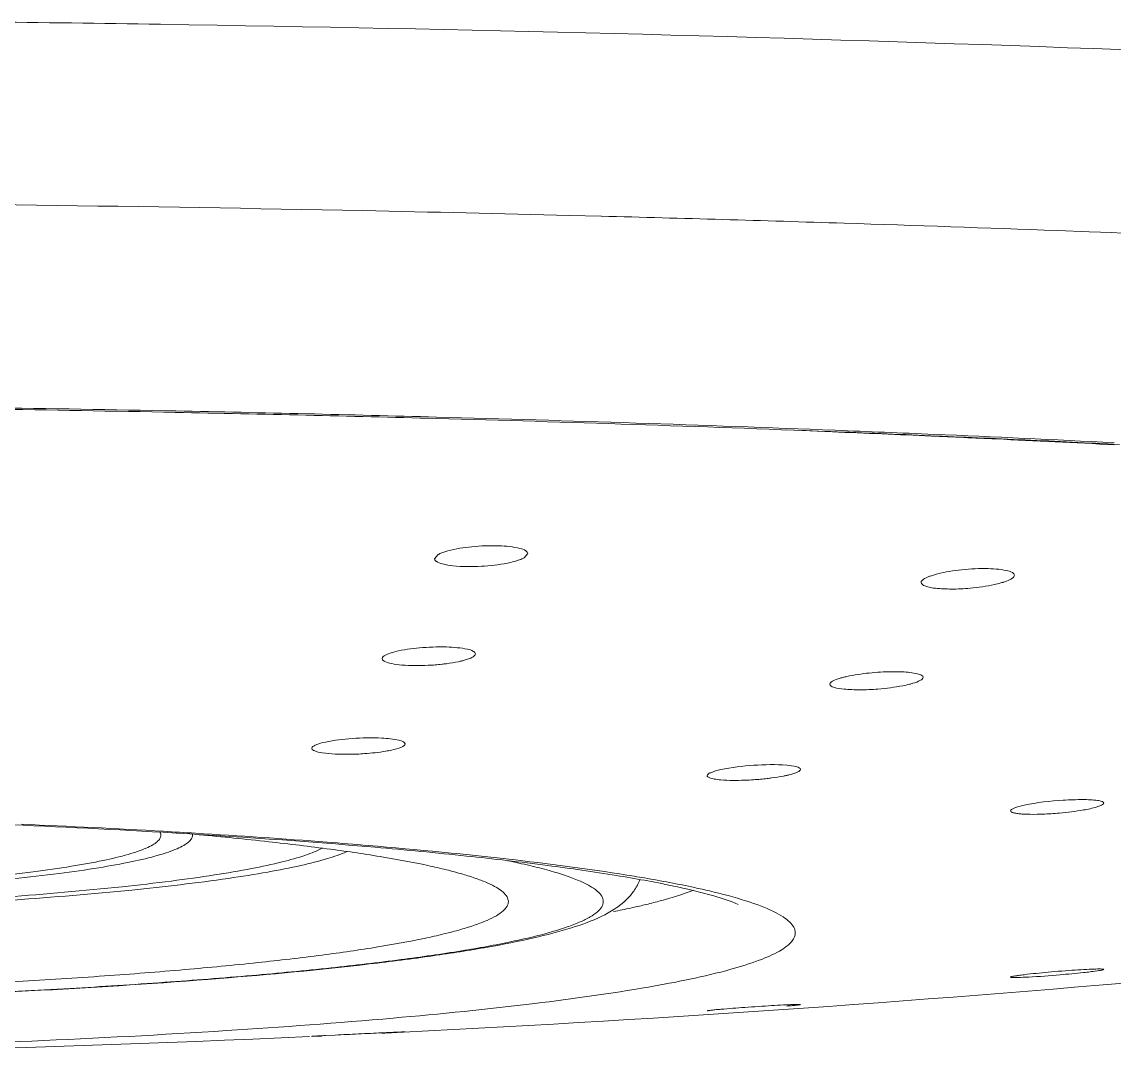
# Model space of a CAD drawing. Header units: millimetres. Extents: x 21205 to 22591, y -3891 to -2911.
# Drawn here: x 21527.4 to 21535.6, y -3184.62 to -3176.85 of the extents above; entities that cross this region are included whole.
import ezdxf

# ---------------------------------------------------------------- set-up
doc = ezdxf.new("R2010")
doc.units = ezdxf.units.MM
doc.header["$LTSCALE"] = 0.1
doc.layers.get('0').update_dxf_attribs({"lineweight": 13})

msp = doc.modelspace()

# ---------------------------------------------------------------- linework, layer by layer
at = {"color": 7, "linetype": 'Continuous'}
for p, q in [((21531.5158, -3178.3023), (21531.7548, -3178.3084)), ((21535.1792, -3178.4166), (21535.4182, -3178.4257)), ((21533.1465, -3179.9141), (21533.4898, -3179.9279)), ((21530.5026, -3180.8806), (21530.5292, -3180.8499)), ((21531.2026, -3180.8426), (21531.1759, -3180.8733)), ((21528.4482, -3182.9575), (21528.4481, -3182.9567)), ((21528.6853, -3182.9575), (21528.6853, -3182.9583)), ((21531.0569, -3183.4556), (21531.0569, -3183.4545)), ((21535.4794, -3183.9757), (21535.4442, -3183.9806)), ((21529.6538, -3184.4652), (21529.5965, -3184.4675)), ((21529.6831, -3184.4618), (21529.7562, -3184.4581)), ((21530.1322, -3184.4427), (21530.1062, -3184.444)), ((21530.1794, -3184.4403), (21530.1322, -3184.4427))]:
    msp.add_line(p, q, dxfattribs=at)
for centre, radius, start, end in [((21522.8821, -3533.1362), 356.3124, 89.105494, 89.31988), ((21523.2476, -3506.2044), 328.0063, 88.55557, 88.826564), ((21523.7037, -3488.2586), 310.0547, 88.175153, 88.512045), ((21524.2724, -3470.1373), 291.9245, 87.858833, 88.173449), ((21525.0742, -3448.6663), 270.4386, 87.525936, 87.807965), ((21522.9787, -3460.6072), 280.8915, 88.861211, 89.152063), ((21522.9426, -3461.8112), 282.0856, 88.859661, 89.145532), ((21523.1996, -3448.8629), 269.1347, 88.442117, 88.85949), ((21523.2503, -3447.588), 267.8694, 88.445185, 88.863969), ((21523.8207, -3426.0814), 246.3447, 87.753321, 88.442471), ((21524.0173, -3420.9713), 241.2418, 87.745043, 88.455737), ((21524.7857, -3400.3158), 220.5612, 87.546531, 87.741431), ((21524.8513, -3391.2821), 211.5307, 87.457969, 87.659511), ((21524.7614, -3401.7187), 221.9748, 87.549712, 87.741453), ((21525.4743, -3385.3696), 205.6102, 87.175938, 87.553406), ((21525.3456, -3387.3167), 207.55, 87.155514, 87.547331), ((21525.2619, -3381.9694), 202.209, 87.319829, 87.457148), ((21525.6834, -3372.9913), 193.221, 87.056559, 87.320185), ((21534.5863, -3180.4741), 0.6121, 285.92036, 287.40694), ((21530.5687, -3181.0825), 0.5826, 283.82589, 286.43522), ((21533.7295, -3182.3898), 0.638, 104.20631, 106.60354), ((21533.9124, -3181.2058), 0.6372, 284.22105, 286.6041), ((21529.8342, -3180.3173), 2.0325, 270.79589, 274.02132), ((21532.9902, -3181.8022), 0.7229, 282.48539, 284.53477), ((21534.969, -3180.2978), 2.5031, 272.25348, 275.15852), ((21523.8921, -3263.2891), 80.4838, 86.741837, 87.664805), ((21524.0957, -3260.0859), 77.2817, 86.756419, 87.546053), ((21524.5587, -3251.7892), 68.9721, 86.550765, 86.750503), ((21528.6401, -3182.9575), 0.0452, 0.01876, 7.23045), ((21530.0226, -3195.2621), 12.1588, 80.26509, 80.62912), ((21530.7969, -3178.1189), 5.5126, 282.35, 283.44514), ((21530.4685, -3176.612), 7.0549, 281.26513, 282.3376), ((21522.7667, -3034.6241), 150, 272.866933, 275.164869), ((21535.0868, -3181.2216), 2.782, 276.95043, 277.38172), ((21522.7667, -3034.6241), 150, 267.403715, 272.596838)]:
    msp.add_arc(centre, radius, start, end, dxfattribs=at)
for points, knots in [([(21528.4446, -3176.8672), (21530.7152, -3176.9026), (21535.0548, -3177.0118), (21539.3912, -3177.2162), (21541.457, -3177.3446)], [0, 0, 0, 0, 0.523159, 1, 1, 1, 1]), ([(21523.415, -3178.1947), (21523.9653, -3178.1957), (21526.1487, -3178.2046), (21528.3321, -3178.2334), (21529.9648, -3178.2669)], [0, 0, 0, 0, 0.252056, 1, 1, 1, 1]), ([(21530.5292, -3180.8499), (21530.5339, -3180.8472), (21530.5576, -3180.8352), (21530.583, -3180.8271), (21530.6033, -3180.8215)], [0, 0, 0, 0, 0.203677, 1, 1, 1, 1]), ([(21530.6033, -3180.8215), (21530.6616, -3180.8055), (21530.7893, -3180.7865), (21530.97, -3180.779), (21531.1087, -3180.7927), (21531.1817, -3180.8137), (21531.2026, -3180.8339), (21531.2026, -3180.8426)], [0, 0, 0, 0, 0.293468, 0.622862, 0.880843, 0.957755, 1, 1, 1, 1]), ([(21530.5152, -3180.9002), (21530.5132, -3180.8988), (21530.5072, -3180.8938), (21530.5026, -3180.8861), (21530.5026, -3180.8806)], [0, 0, 0, 0, 0.304361, 1, 1, 1, 1]), ([(21530.8541, -3180.9378), (21530.7831, -3180.9417), (21530.6845, -3180.9419), (21530.5718, -3180.924), (21530.529, -3180.9104), (21530.5152, -3180.9002)], [0, 0, 0, 0, 0.61967, 0.850386, 1, 1, 1, 1]), ([(21531.102, -3180.9016), (21531.0846, -3180.9064), (21531.0031, -3180.9251), (21530.9195, -3180.9342), (21530.8541, -3180.9378)], [0, 0, 0, 0, 0.215929, 1, 1, 1, 1]), ([(21531.1759, -3180.8733), (21531.1729, -3180.875), (21531.1586, -3180.8826), (21531.1434, -3180.8885), (21531.1313, -3180.8926)], [0, 0, 0, 0, 0.215737, 1, 1, 1, 1]), ([(21534.1556, -3181.0593), (21534.1556, -3181.0504), (21534.1769, -3181.0297), (21534.1993, -3181.0207), (21534.2146, -3181.0148)], [0, 0, 0, 0, 0.351716, 1, 1, 1, 1]), ([(21534.2146, -3181.0148), (21534.2178, -3181.0136), (21534.2318, -3181.0084), (21534.2461, -3181.004), (21534.2571, -3181.0008)], [0, 0, 0, 0, 0.230455, 1, 1, 1, 1]), ([(21534.2571, -3181.0008), (21534.3153, -3180.9842), (21534.4426, -3180.963), (21534.6227, -3180.9507), (21534.7614, -3180.9601), (21534.834, -3180.9772), (21534.8556, -3180.996), (21534.8556, -3181.0042)], [0, 0, 0, 0, 0.295195, 0.625627, 0.883783, 0.959757, 1, 1, 1, 1]), ([(21534.8556, -3181.0042), (21534.8556, -3181.0131), (21534.8343, -3181.0339), (21534.8119, -3181.0428), (21534.7966, -3181.0487)], [0, 0, 0, 0, 0.351741, 1, 1, 1, 1]), ([(21534.5241, -3181.102), (21534.4778, -3181.1061), (21534.392, -3181.1111), (21534.2746, -3181.1047), (21534.2016, -3181.096), (21534.1556, -3181.0721), (21534.1556, -3181.0593)], [0, 0, 0, 0, 0.366833, 0.682493, 0.899103, 1, 1, 1, 1]), ([(21534.7542, -3181.0627), (21534.738, -3181.0673), (21534.6623, -3181.0859), (21534.5849, -3181.0965), (21534.5241, -3181.102)], [0, 0, 0, 0, 0.21693, 1, 1, 1, 1]), ([(21530.1438, -3181.6), (21530.1483, -3181.598), (21530.17, -3181.5891), (21530.1926, -3181.5827), (21530.2105, -3181.5783)], [0, 0, 0, 0, 0.210751, 1, 1, 1, 1]), ([(21530.2105, -3181.5783), (21530.2691, -3181.5638), (21530.3967, -3181.5467), (21530.5766, -3181.5393), (21530.7155, -3181.5515), (21530.7871, -3181.5691), (21530.8091, -3181.5872), (21530.8091, -3181.5953)], [0, 0, 0, 0, 0.294858, 0.625732, 0.88441, 0.96059, 1, 1, 1, 1]), ([(21530.8091, -3181.5953), (21530.8091, -3181.5979), (21530.8034, -3181.6138), (21530.7866, -3181.621), (21530.7745, -3181.6265)], [0, 0, 0, 0, 0.167334, 1, 1, 1, 1]), ([(21530.1091, -3181.6313), (21530.1091, -3181.6286), (21530.1149, -3181.6128), (21530.1316, -3181.6056), (21530.1438, -3181.6)], [0, 0, 0, 0, 0.167305, 1, 1, 1, 1]), ([(21530.1303, -3181.6534), (21530.1271, -3181.6519), (21530.1182, -3181.6472), (21530.1091, -3181.6382), (21530.1091, -3181.6313)], [0, 0, 0, 0, 0.33732, 1, 1, 1, 1]), ([(21530.4554, -3181.6813), (21530.3893, -3181.6846), (21530.297, -3181.6849), (21530.1886, -3181.6716), (21530.1462, -3181.6611), (21530.1303, -3181.6534)], [0, 0, 0, 0, 0.605305, 0.838898, 1, 1, 1, 1]), ([(21530.5917, -3181.6693), (21530.5807, -3181.6707), (21530.5354, -3181.6761), (21530.4899, -3181.6796), (21530.4554, -3181.6813)], [0, 0, 0, 0, 0.242282, 1, 1, 1, 1]), ([(21530.7079, -3181.6482), (21530.6993, -3181.6504), (21530.6609, -3181.6591), (21530.6219, -3181.6653), (21530.5917, -3181.6693)], [0, 0, 0, 0, 0.224459, 1, 1, 1, 1]), ([(21530.7745, -3181.6265), (21530.7715, -3181.6278), (21530.7582, -3181.6335), (21530.7444, -3181.6381), (21530.7335, -3181.6413)], [0, 0, 0, 0, 0.221283, 1, 1, 1, 1]), ([(21533.5729, -3181.7713), (21533.581, -3181.7692), (21533.6173, -3181.7606), (21533.654, -3181.7541), (21533.6825, -3181.7498)], [0, 0, 0, 0, 0.225612, 1, 1, 1, 1]), ([(21533.6825, -3181.7498), (21533.7384, -3181.7413), (21533.8487, -3181.7305), (21533.9976, -3181.7271), (21534.103, -3181.7373), (21534.1558, -3181.7516), (21534.1708, -3181.7655), (21534.1708, -3181.7715)], [0, 0, 0, 0, 0.339359, 0.663368, 0.896897, 0.9639, 1, 1, 1, 1]), ([(21533.4708, -3181.8232), (21533.4708, -3181.8133), (21533.5016, -3181.7924), (21533.5277, -3181.7842), (21533.5472, -3181.7783)], [0, 0, 0, 0, 0.327529, 1, 1, 1, 1]), ([(21533.8317, -3181.8595), (21533.7861, -3181.8631), (21533.7022, -3181.8675), (21533.5865, -3181.8623), (21533.5176, -3181.8548), (21533.4708, -3181.8351), (21533.4708, -3181.8232)], [0, 0, 0, 0, 0.370646, 0.687791, 0.90395, 1, 1, 1, 1]), ([(21534.0689, -3181.8234), (21534.0521, -3181.8277), (21533.9739, -3181.8448), (21533.8942, -3181.8545), (21533.8317, -3181.8595)], [0, 0, 0, 0, 0.216388, 1, 1, 1, 1]), ([(21534.1708, -3181.7715), (21534.1708, -3181.7814), (21534.14, -3181.8024), (21534.1139, -3181.8106), (21534.0944, -3181.8164)], [0, 0, 0, 0, 0.327543, 1, 1, 1, 1]), ([(21529.6831, -3182.2579), (21529.7494, -3182.2434), (21529.8907, -3182.2278), (21530.0325, -3182.2244), (21530.1062, -3182.2281)], [0, 0, 0, 0, 0.478867, 1, 1, 1, 1]), ([(21530.1062, -3182.2281), (21530.1492, -3182.2303), (21530.2061, -3182.2362), (21530.2636, -3182.2508), (21530.2812, -3182.2649), (21530.2812, -3182.2713)], [0, 0, 0, 0, 0.697147, 0.897499, 1, 1, 1, 1]), ([(21529.5812, -3182.3047), (21529.5812, -3182.2928), (21529.6257, -3182.2714), (21529.6574, -3182.2635), (21529.6831, -3182.2579)], [0, 0, 0, 0, 0.31179, 1, 1, 1, 1]), ([(21529.5984, -3182.3223), (21529.5958, -3182.3211), (21529.5887, -3182.3174), (21529.5812, -3182.3103), (21529.5812, -3182.3047)], [0, 0, 0, 0, 0.340211, 1, 1, 1, 1]), ([(21529.7562, -3182.3479), (21529.7238, -3182.3462), (21529.6708, -3182.3414), (21529.6174, -3182.3313), (21529.5984, -3182.3223)], [0, 0, 0, 0, 0.607513, 1, 1, 1, 1]), ([(21530.1795, -3182.3181), (21530.165, -3182.3212), (21530.0979, -3182.3339), (21530.0299, -3182.3411), (21529.9767, -3182.3448)], [0, 0, 0, 0, 0.21734, 1, 1, 1, 1]), ([(21530.2812, -3182.2713), (21530.2812, -3182.2832), (21530.2368, -3182.3046), (21530.2051, -3182.3124), (21530.1795, -3182.3181)], [0, 0, 0, 0, 0.311848, 1, 1, 1, 1]), ([(21529.8624, -3182.3496), (21529.8532, -3182.3497), (21529.8177, -3182.35), (21529.7823, -3182.3492), (21529.7562, -3182.3479)], [0, 0, 0, 0, 0.260937, 1, 1, 1, 1]), ([(21532.549, -3182.5101), (21532.549, -3182.5058), (21532.5581, -3182.4955), (21532.592, -3182.4795), (21532.6257, -3182.4706), (21532.6515, -3182.4649)], [0, 0, 0, 0, 0.112295, 0.312282, 1, 1, 1, 1]), ([(21533.1465, -3182.4315), (21533.0642, -3182.4243), (21532.8979, -3182.4291), (21532.7326, -3182.4469), (21532.6515, -3182.4649)], [0, 0, 0, 0, 0.498663, 1, 1, 1, 1]), ([(21533.1465, -3182.4315), (21533.172, -3182.4337), (21533.2017, -3182.4366), (21533.249, -3182.4519), (21533.249, -3182.4628)], [0, 0, 0, 0, 0.701998, 1, 1, 1, 1]), ([(21533.249, -3182.4628), (21533.249, -3182.472), (21533.216, -3182.4898), (21533.1913, -3182.4969), (21533.1717, -3182.502)], [0, 0, 0, 0, 0.3134, 1, 1, 1, 1]), ([(21532.5755, -3182.529), (21532.5716, -3182.5278), (21532.5619, -3182.5245), (21532.549, -3182.5171), (21532.549, -3182.5101)], [0, 0, 0, 0, 0.369355, 1, 1, 1, 1]), ([(21532.6515, -3182.5414), (21532.6438, -3182.5408), (21532.6183, -3182.5381), (21532.5927, -3182.5343), (21532.5755, -3182.529)], [0, 0, 0, 0, 0.300215, 1, 1, 1, 1]), ([(21532.8981, -3182.5407), (21532.8755, -3182.5422), (21532.7934, -3182.5464), (21532.7108, -3182.5466), (21532.6515, -3182.5414)], [0, 0, 0, 0, 0.275779, 1, 1, 1, 1]), ([(21533.0326, -3182.5275), (21533.0218, -3182.5289), (21532.9771, -3182.5344), (21532.9322, -3182.5384), (21532.8981, -3182.5407)], [0, 0, 0, 0, 0.242186, 1, 1, 1, 1]), ([(21533.1465, -3182.508), (21533.1381, -3182.5099), (21533.1003, -3182.5177), (21533.0622, -3182.5236), (21533.0326, -3182.5275)], [0, 0, 0, 0, 0.224713, 1, 1, 1, 1]), ([(21534.8263, -3182.774), (21534.8263, -3182.7701), (21534.836, -3182.7608), (21534.8696, -3182.7463), (21534.9035, -3182.7376), (21534.9293, -3182.732)], [0, 0, 0, 0, 0.10473, 0.303736, 1, 1, 1, 1]), ([(21534.9293, -3182.732), (21535.0254, -3182.7112), (21535.1733, -3182.6951), (21535.3572, -3182.6882), (21535.4435, -3182.6909), (21535.4794, -3182.6964)], [0, 0, 0, 0, 0.533567, 0.80275, 1, 1, 1, 1]), ([(21535.49, -3182.7401), (21535.4854, -3182.7417), (21535.4635, -3182.7488), (21535.4412, -3182.7542), (21535.4234, -3182.7581)], [0, 0, 0, 0, 0.21032, 1, 1, 1, 1]), ([(21535.4794, -3182.6964), (21535.4913, -3182.6981), (21535.5065, -3182.7), (21535.5263, -3182.7106), (21535.5263, -3182.7161)], [0, 0, 0, 0, 0.686895, 1, 1, 1, 1]), ([(21535.5263, -3182.7161), (21535.5263, -3182.721), (21535.5122, -3182.7321), (21535.4993, -3182.7367), (21535.49, -3182.7401)], [0, 0, 0, 0, 0.330839, 1, 1, 1, 1]), ([(21534.8732, -3182.7938), (21534.8687, -3182.7931), (21534.8551, -3182.7907), (21534.8411, -3182.7875), (21534.8329, -3182.7827)], [0, 0, 0, 0, 0.32235, 1, 1, 1, 1]), ([(21534.9204, -3182.7985), (21534.916, -3182.7982), (21534.9003, -3182.7971), (21534.8845, -3182.7955), (21534.8732, -3182.7938)], [0, 0, 0, 0, 0.278114, 1, 1, 1, 1]), ([(21535.0674, -3182.799), (21535.0538, -3182.7995), (21535.0048, -3182.8009), (21534.9558, -3182.8007), (21534.9204, -3182.7985)], [0, 0, 0, 0, 0.277934, 1, 1, 1, 1]), ([(21535.4234, -3182.7581), (21535.4071, -3182.7616), (21535.3312, -3182.7761), (21535.2544, -3182.7854), (21535.1941, -3182.7908)], [0, 0, 0, 0, 0.216436, 1, 1, 1, 1]), ([(21528.6853, -3182.9583), (21528.6852, -3182.9671), (21528.6784, -3182.9868), (21528.6542, -3183.0122), (21528.6171, -3183.0369), (21528.5665, -3183.0613), (21528.5023, -3183.0856), (21528.3901, -3183.1202), (21528.2159, -3183.1608), (21527.9676, -3183.2054), (21527.6695, -3183.2479), (21527.3244, -3183.2878), (21526.7805, -3183.3395), (21526.0108, -3183.3927), (21525.001, -3183.4386), (21523.9057, -3183.467), (21522.7667, -3183.4765), (21521.6278, -3183.467), (21520.5324, -3183.4386), (21519.5227, -3183.3927), (21518.753, -3183.3395), (21518.2091, -3183.2878), (21517.864, -3183.2479), (21517.5659, -3183.2054), (21517.3176, -3183.1608), (21517.1434, -3183.1202), (21517.0312, -3183.0856), (21516.967, -3183.0613), (21516.9164, -3183.0369), (21516.8793, -3183.0122), (21516.8551, -3182.9868), (21516.8483, -3182.9671), (21516.8482, -3182.9583)], [0, 0, 0, 0, 0.002201, 0.004982, 0.008639, 0.013302, 0.019022, 0.025821, 0.042663, 0.06376, 0.088955, 0.118032, 0.150727, 0.225727, 0.311144, 0.403742, 0.500002, 0.596263, 0.688859, 0.774274, 0.849273, 0.881968, 0.911045, 0.93624, 0.957336, 0.974178, 0.980978, 0.986698, 0.991361, 0.995018, 0.997799, 1, 1, 1, 1]), ([(21522.7667, -3183.4526), (21523.1362, -3183.4526), (21523.8611, -3183.4465), (21524.9135, -3183.4193), (21525.8834, -3183.3751), (21526.6226, -3183.324), (21527.1448, -3183.2743), (21527.476, -3183.2359), (21527.762, -3183.195), (21528, -3183.1521), (21528.1669, -3183.1131), (21528.2742, -3183.0799), (21528.3356, -3183.0565), (21528.3839, -3183.033), (21528.4191, -3183.0093), (21528.442, -3182.9849), (21528.4482, -3182.9659), (21528.4482, -3182.9575)], [0, 0, 0, 0, 0.192689, 0.378016, 0.548949, 0.698991, 0.764378, 0.822511, 0.872862, 0.914998, 0.948605, 0.962159, 0.973552, 0.982828, 0.990093, 0.995614, 1, 1, 1, 1]), ([(21528.4482, -3182.9567), (21528.4481, -3182.9515), (21528.4466, -3182.9444), (21528.4438, -3182.938), (21528.443, -3182.9363)], [0, 0, 0, 0, 0.737284, 1, 1, 1, 1]), ([(21528.4664, -3182.9354), (21528.9966, -3182.9659), (21529.7565, -3183.0178), (21530.7174, -3183.1086), (21531.3216, -3183.1783), (21531.8366, -3183.2519), (21532.2538, -3183.3265), (21532.5589, -3183.3993), (21532.7233, -3183.4506), (21532.782, -3183.4777)], [0, 0, 0, 0, 0.365501, 0.524046, 0.66412, 0.784037, 0.881983, 0.95556, 1, 1, 1, 1]), ([(21530.0047, -3183.0344), (21529.9021, -3183.0258), (21529.4703, -3182.9911), (21529.038, -3182.9619), (21528.7084, -3182.942)], [0, 0, 0, 0, 0.237647, 1, 1, 1, 1]), ([(21531.0569, -3183.4545), (21531.0567, -3183.4425), (21531.0477, -3183.4156), (21531.0154, -3183.3809), (21530.966, -3183.347), (21530.8984, -3183.3136), (21530.8127, -3183.2804), (21530.7087, -3183.2474), (21530.5867, -3183.2149), (21530.3892, -3183.1696), (21530.0988, -3183.1161), (21529.7003, -3183.0575), (21529.2384, -3183.0023), (21528.9095, -3182.9699), (21528.7352, -3182.9541)], [0, 0, 0, 0, 0.014878, 0.033517, 0.057887, 0.088858, 0.126796, 0.171851, 0.22407, 0.283419, 0.423155, 0.590115, 0.782949, 1, 1, 1, 1]), ([(21522.7667, -3183.5659), (21523.1752, -3183.5659), (21523.9795, -3183.5598), (21525.1546, -3183.5325), (21526.2557, -3183.4881), (21527.2485, -3183.4279), (21527.9936, -3183.364), (21528.5124, -3183.3045), (21528.8369, -3183.2596), (21529.1143, -3183.2126), (21529.3427, -3183.1641), (21529.5203, -3183.1145), (21529.62, -3183.0755), (21529.6596, -3183.0541)], [0, 0, 0, 0, 0.176752, 0.348049, 0.508639, 0.653585, 0.778466, 0.832183, 0.87954, 0.920205, 0.953916, 0.980513, 1, 1, 1, 1]), ([(21532.0023, -3183.2656), (21531.706, -3183.2166), (21531.0409, -3183.1292), (21530.3735, -3183.0653), (21530.0047, -3183.0344)], [0, 0, 0, 0, 0.448013, 1, 1, 1, 1]), ([(21529.8453, -3183.0808), (21529.7975, -3183.1016), (21529.683, -3183.1401), (21529.4843, -3183.1898), (21529.2365, -3183.2382), (21528.8138, -3183.3049), (21528.1778, -3183.3783), (21527.2996, -3183.451), (21526.2883, -3183.5101), (21525.1736, -3183.5538), (21523.9882, -3183.5806), (21522.7669, -3183.5897), (21521.5456, -3183.5806), (21520.3602, -3183.5538), (21519.2455, -3183.5101), (21518.2342, -3183.451), (21517.356, -3183.3783), (21516.7199, -3183.3049), (21516.2972, -3183.2382), (21516.0493, -3183.1898), (21515.8506, -3183.1402), (21515.7361, -3183.1017), (21515.6883, -3183.0808)], [0, 0, 0, 0, 0.010994, 0.025395, 0.043168, 0.064221, 0.115596, 0.178116, 0.249999, 0.329165, 0.413312, 0.499989, 0.586667, 0.670815, 0.749983, 0.821868, 0.884392, 0.93577, 0.956825, 0.9746, 0.989004, 1, 1, 1, 1]), ([(21531.0521, -3183.1487), (21531.1077, -3183.1601), (21531.212, -3183.1829), (21531.3571, -3183.2198), (21531.4806, -3183.2572), (21531.5824, -3183.295), (21531.6625, -3183.333), (21531.7208, -3183.3714), (21531.7588, -3183.4109), (21531.7692, -3183.4419), (21531.7692, -3183.4556)], [0, 0, 0, 0, 0.210962, 0.396446, 0.556256, 0.690478, 0.799597, 0.884835, 0.949233, 1, 1, 1, 1]), ([(21531.9445, -3183.4397), (21531.9641, -3183.4205), (21532.003, -3183.3755), (21532.0313, -3183.323), (21532.0429, -3183.2936)], [0, 0, 0, 0, 0.465455, 1, 1, 1, 1]), ([(21532.5658, -3183.3757), (21532.5294, -3183.367), (21532.3678, -3183.3306), (21532.2049, -3183.3001), (21532.0785, -3183.2784)], [0, 0, 0, 0, 0.226041, 1, 1, 1, 1]), ([(21532.0786, -3183.4804), (21532.1148, -3183.4718), (21532.2392, -3183.4404), (21532.3625, -3183.4034), (21532.4473, -3183.3696)], [0, 0, 0, 0, 0.28937, 1, 1, 1, 1]), ([(21533.211, -3183.6906), (21533.211, -3183.6606), (21533.1785, -3183.6121), (21533.1158, -3183.5662), (21533.009, -3183.5078), (21532.8238, -3183.4413), (21532.6602, -3183.3979), (21532.5658, -3183.3757)], [0, 0, 0, 0, 0.121052, 0.207987, 0.317402, 0.60887, 1, 1, 1, 1]), ([(21514.4766, -3183.4556), (21514.4766, -3183.4678), (21514.4856, -3183.4956), (21514.519, -3183.5312), (21514.5704, -3183.5658), (21514.6408, -3183.6001), (21514.7304, -3183.6341), (21514.8392, -3183.6679), (21514.9669, -3183.7012), (21515.1738, -3183.7475), (21515.4778, -3183.8021), (21515.8951, -3183.8618), (21516.3784, -3183.9178), (21516.9231, -3183.9697), (21517.5241, -3184.0168), (21518.4204, -3184.0742), (21519.6344, -3184.1294), (21521.1699, -3184.1692), (21522.7667, -3184.1826), (21524.3636, -3184.1692), (21525.8991, -3184.1294), (21527.1131, -3184.0742), (21528.0094, -3184.0168), (21528.6103, -3183.9697), (21529.1551, -3183.9178), (21529.6384, -3183.8618), (21530.0556, -3183.8021), (21530.3597, -3183.7475), (21530.5666, -3183.7012), (21530.6943, -3183.6679), (21530.8031, -3183.6341), (21530.8926, -3183.6001), (21530.9631, -3183.5658), (21531.0145, -3183.5312), (21531.0479, -3183.4956), (21531.0569, -3183.4678), (21531.0569, -3183.4556)], [0, 0, 0, 0, 0.002193, 0.004953, 0.008586, 0.013224, 0.01892, 0.025697, 0.03356, 0.042503, 0.063571, 0.088746, 0.117812, 0.150506, 0.186524, 0.225529, 0.310993, 0.40366, 0.5, 0.59634, 0.689006, 0.774471, 0.813475, 0.849493, 0.882187, 0.911254, 0.936429, 0.957497, 0.966439, 0.974303, 0.98108, 0.986776, 0.991414, 0.995047, 0.997807, 1, 1, 1, 1]), ([(21522.7667, -3184.2413), (21523.3232, -3184.2413), (21524.4173, -3184.2326), (21526.0114, -3184.1935), (21527.4948, -3184.13), (21528.8174, -3184.0444), (21529.798, -3183.9533), (21530.4697, -3183.868), (21530.8813, -3183.8038), (21531.2288, -3183.7357), (21531.5151, -3183.6619), (21531.7539, -3183.5765), (21531.8902, -3183.4932), (21531.9445, -3183.4397)], [0, 0, 0, 0, 0.180129, 0.354124, 0.516111, 0.66066, 0.78308, 0.834815, 0.879788, 0.917902, 0.949401, 0.975341, 1, 1, 1, 1]), ([(21531.7692, -3183.4556), (21531.7692, -3183.4689), (21531.7594, -3183.499), (21531.7231, -3183.5377), (21531.6673, -3183.5753), (21531.5908, -3183.6125), (21531.4936, -3183.6495), (21531.3755, -3183.6861), (21531.2368, -3183.7223), (21531.0121, -3183.7726), (21530.6819, -3183.8319), (21530.2288, -3183.8967), (21529.704, -3183.9576), (21529.1125, -3184.0139), (21528.4598, -3184.065), (21527.4865, -3184.1274), (21526.1683, -3184.1873), (21524.5008, -3184.2305), (21523.3522, -3184.2402), (21522.7667, -3184.2402)], [0, 0, 0, 0, 0.004386, 0.009907, 0.017173, 0.026448, 0.03784, 0.051394, 0.067121, 0.085006, 0.127142, 0.177492, 0.235625, 0.301012, 0.373048, 0.451057, 0.621987, 0.807314, 1, 1, 1, 1]), ([(21533.0913, -3183.828), (21533.1094, -3183.8177), (21533.1602, -3183.7861), (21533.211, -3183.7317), (21533.211, -3183.6906)], [0, 0, 0, 0, 0.336399, 1, 1, 1, 1]), ([(21532.7276, -3183.9643), (21532.7991, -3183.9446), (21532.923, -3183.9064), (21533.043, -3183.8556), (21533.0913, -3183.828)], [0, 0, 0, 0, 0.57172, 1, 1, 1, 1]), ([(21522.7667, -3184.6009), (21523.8497, -3184.6009), (21525.9092, -3184.5734), (21528.3847, -3184.4697), (21530.1309, -3184.3413), (21531.1875, -3184.2353), (21532.0343, -3184.1176), (21532.5241, -3184.0206), (21532.7276, -3183.9643)], [0, 0, 0, 0, 0.325007, 0.61804, 0.743412, 0.850453, 0.936626, 1, 1, 1, 1]), ([(21534.9294, -3184.0046), (21534.9891, -3183.9973), (21535.0831, -3183.988), (21535.2103, -3183.9772), (21535.3069, -3183.9701), (21535.392, -3183.965), (21535.4532, -3183.9623), (21535.4901, -3183.9618), (21535.5097, -3183.9618), (21535.5188, -3183.9629), (21535.5263, -3183.9636), (21535.5263, -3183.9649)], [0, 0, 0, 0, 0.301351, 0.472958, 0.639248, 0.786057, 0.90095, 0.943221, 0.974133, 0.993065, 1, 1, 1, 1]), ([(21535.5263, -3183.9649), (21535.5263, -3183.9661), (21535.5207, -3183.9677), (21535.513, -3183.9701), (21535.4976, -3183.9728), (21535.4861, -3183.9747), (21535.4794, -3183.9757)], [0, 0, 0, 0, 0.07476, 0.267212, 0.577697, 1, 1, 1, 1]), ([(21534.8263, -3184.0229), (21534.8263, -3184.0217), (21534.8319, -3184.0201), (21534.8396, -3184.0178), (21534.855, -3184.015), (21534.8664, -3184.0131), (21534.8732, -3184.0121)], [0, 0, 0, 0, 0.074767, 0.267215, 0.577697, 1, 1, 1, 1]), ([(21534.833, -3184.025), (21534.8313, -3184.0248), (21534.8293, -3184.0246), (21534.8263, -3184.0236), (21534.8263, -3184.0229)], [0, 0, 0, 0, 0.711257, 1, 1, 1, 1]), ([(21535.1988, -3184.0058), (21535.1203, -3184.0125), (21535.0136, -3184.0209), (21534.8917, -3184.0254), (21534.8482, -3184.0268), (21534.833, -3184.025)], [0, 0, 0, 0, 0.644941, 0.874455, 1, 1, 1, 1]), ([(21534.8732, -3184.0121), (21534.8773, -3184.0115), (21534.896, -3184.0088), (21534.9147, -3184.0064), (21534.9294, -3184.0046)], [0, 0, 0, 0, 0.217604, 1, 1, 1, 1]), ([(21535.4234, -3183.9832), (21535.4073, -3183.9852), (21535.3325, -3183.9937), (21535.2576, -3184.0008), (21535.1988, -3184.0058)], [0, 0, 0, 0, 0.215481, 1, 1, 1, 1]), ([(21532.549, -3184.2762), (21532.549, -3184.2756), (21532.5524, -3184.2754), (21532.5564, -3184.2741), (21532.5653, -3184.2731), (21532.5824, -3184.2709), (21532.6118, -3184.268), (21532.637, -3184.2657), (21532.6515, -3184.2644)], [0, 0, 0, 0, 0.017932, 0.067559, 0.149006, 0.261871, 0.577773, 1, 1, 1, 1]), ([(21532.6515, -3184.2644), (21532.7114, -3184.2592), (21532.8055, -3184.2521), (21532.9328, -3184.2434), (21533.0295, -3184.2373), (21533.1044, -3184.2331), (21533.1565, -3184.2305), (21533.1882, -3184.229), (21533.2127, -3184.2286), (21533.2326, -3184.2273), (21533.2411, -3184.229), (21533.249, -3184.2276), (21533.249, -3184.2289)], [0, 0, 0, 0, 0.301026, 0.472811, 0.639382, 0.786412, 0.848618, 0.901434, 0.943793, 0.974687, 0.993507, 1, 1, 1, 1]), ([(21533.249, -3184.2289), (21533.249, -3184.2295), (21533.2456, -3184.2298), (21533.2416, -3184.231), (21533.2327, -3184.232), (21533.2156, -3184.2342), (21533.1862, -3184.2371), (21533.161, -3184.2395), (21533.1465, -3184.2407)], [0, 0, 0, 0, 0.017924, 0.067548, 0.148992, 0.261857, 0.577766, 1, 1, 1, 1]), ([(21529.5812, -3184.4678), (21529.5811, -3184.4672), (21529.5848, -3184.4681), (21529.5884, -3184.4667), (21529.5975, -3184.4667), (21529.6143, -3184.4654), (21529.6437, -3184.464), (21529.6687, -3184.4626), (21529.6831, -3184.4618)], [0, 0, 0, 0, 0.0164, 0.065488, 0.146719, 0.259472, 0.575808, 1, 1, 1, 1]), ([(21529.5965, -3184.4675), (21529.5927, -3184.4676), (21529.5893, -3184.466), (21529.5813, -3184.4691), (21529.5812, -3184.4678)], [0, 0, 0, 0, 0.747756, 1, 1, 1, 1]), ([(21529.7562, -3184.4581), (21529.8147, -3184.4552), (21529.9034, -3184.4508), (21530.0202, -3184.4453), (21530.1026, -3184.4415), (21530.1649, -3184.4387), (21530.2074, -3184.437), (21530.2328, -3184.4357), (21530.2524, -3184.4354), (21530.2682, -3184.4337), (21530.275, -3184.4356), (21530.2811, -3184.4333), (21530.2812, -3184.4343)], [0, 0, 0, 0, 0.334273, 0.506928, 0.667615, 0.805364, 0.8627, 0.910967, 0.949415, 0.977362, 0.994291, 1, 1, 1, 1]), ([(21530.2812, -3184.4343), (21530.2812, -3184.4349), (21530.2776, -3184.4341), (21530.274, -3184.4354), (21530.265, -3184.4354), (21530.2481, -3184.4367), (21530.2188, -3184.4381), (21530.1938, -3184.4395), (21530.1794, -3184.4403)], [0, 0, 0, 0, 0.016397, 0.065476, 0.146696, 0.259441, 0.575775, 1, 1, 1, 1])]:
    msp.add_open_spline(points, degree=3, knots=knots, dxfattribs=at)
for points in [[(21531.1313, -3180.8926), (21531.1217, -3180.8959), (21531.1119, -3180.8989), (21531.102, -3180.9016)], [(21534.7966, -3181.0487), (21534.7877, -3181.0522), (21534.7786, -3181.0553), (21534.7695, -3181.0581)], [(21534.8329, -3182.7827), (21534.8298, -3182.7808), (21534.8263, -3182.7777), (21534.8263, -3182.774)]]:
    msp.add_open_spline(points, degree=3, dxfattribs=at)

doc.saveas('drawing.dxf')
